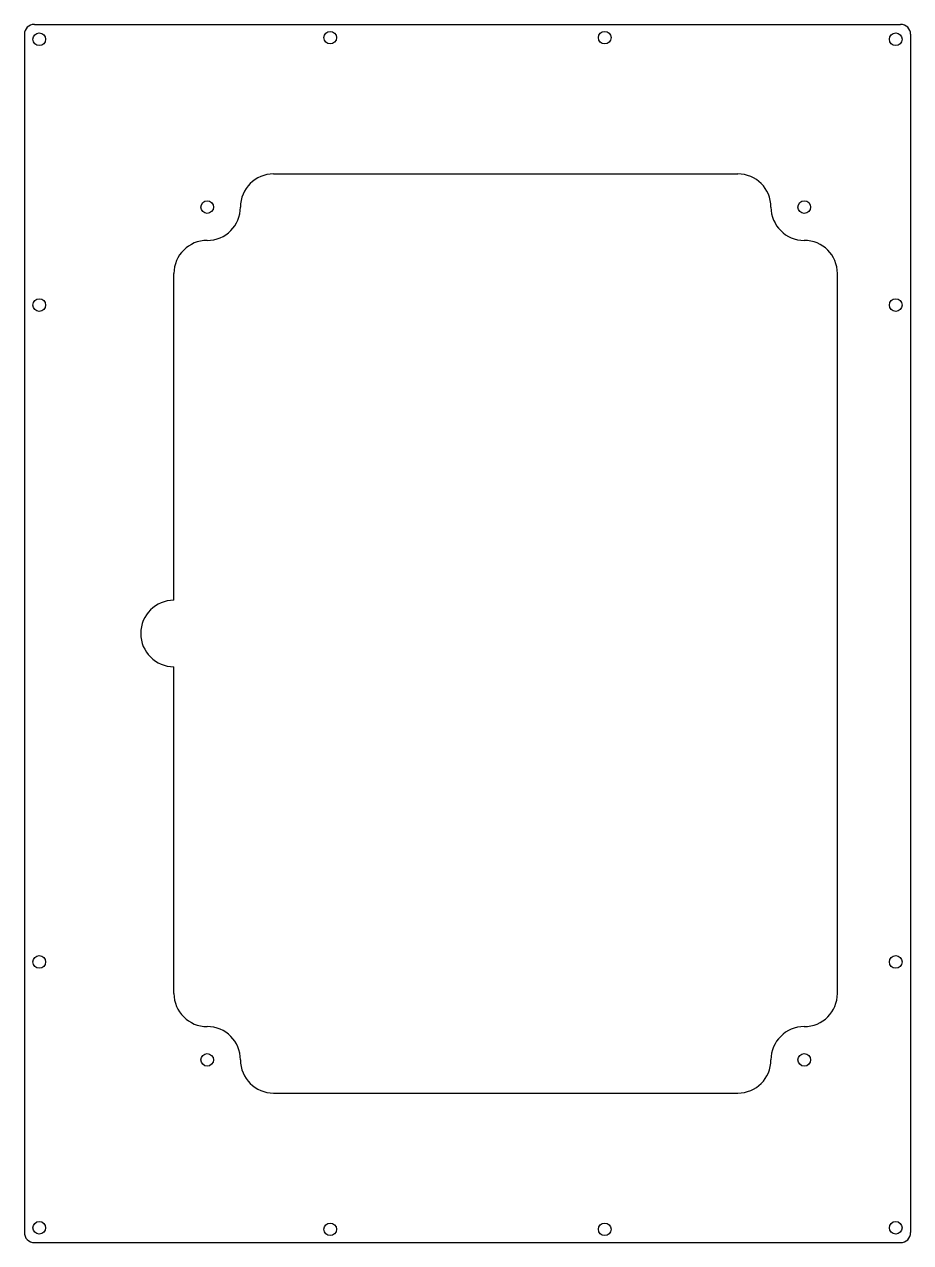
# Model space of a CAD drawing. Header units: millimetres. Extents: x -438 to -172, y -37 to 330.
import ezdxf

# ---------------------------------------------------------------- set-up
doc = ezdxf.new("R2010")
doc.units = ezdxf.units.MM

msp = doc.modelspace()

# ---------------------------------------------------------------- linework, layer by layer
at = {"color": 7, "linetype": 'Continuous'}
for p, q in [((-438.46, 326.57), (-438.46, -33.93)), ((-435.46, 329.57), (-174.86, 329.57)), ((-171.86, 326.57), (-171.86, -34.03)), ((-363.47, 284.57), (-223.85, 284.57)), ((-373.46, 274.58), (-373.46, 274.56)), ((-213.86, 274.58), (-213.86, 274.56)), ((-383.47, 264.57), (-383.45, 264.57)), ((-203.85, 264.57), (-203.87, 264.57)), ((-393.46, 156.27), (-393.46, 254.58)), ((-193.86, 37.96), (-193.86, 254.58)), ((-393.46, 37.96), (-393.46, 136.27)), ((-383.47, 27.97), (-383.45, 27.97)), ((-203.85, 27.97), (-203.87, 27.97)), ((-373.46, 17.96), (-373.46, 17.98)), ((-213.86, 17.96), (-213.86, 17.98)), ((-363.47, 7.97), (-223.85, 7.97)), ((-435.46, -37.03), (-174.86, -37.03))]:
    msp.add_line(p, q, dxfattribs=at)
for centre in [(-433.99, 325.1), (-346.46, 325.57), (-263.86, 325.57), (-176.32, 325.1), (-383.46, 274.57), (-203.86, 274.57), (-433.99, 245.1), (-176.32, 245.1), (-433.99, 47.43), (-176.32, 47.43), (-383.46, 17.97), (-203.86, 17.97), (-433.99, -32.57), (-346.46, -33.03), (-263.86, -33.03), (-176.32, -32.57)]:
    msp.add_circle(centre, 1.9, dxfattribs=at)
for centre, radius, start, end in [((-435.46, 326.57), 3, 90, 180), ((-174.86, 326.57), 3, 0, 90), ((-363.47, 274.58), 9.99, 90, 180), ((-223.85, 274.58), 9.99, 0, 90), ((-383.45, 274.56), 9.99, 270, 0), ((-203.87, 274.56), 9.99, 180, 270), ((-383.47, 254.58), 9.99, 90, 180), ((-203.85, 254.58), 9.99, 0, 90), ((-393.46, 146.27), 10, 90, 270), ((-383.47, 37.96), 9.99, 180, 270), ((-203.85, 37.96), 9.99, 270, 0), ((-383.45, 17.98), 9.99, 0, 90), ((-203.87, 17.98), 9.99, 90, 180), ((-363.47, 17.96), 9.99, 180, 270), ((-223.85, 17.96), 9.99, 270, 0), ((-435.46, -34.03), 3, 178.0898, 270), ((-174.86, -34.03), 3, 270, 0)]:
    msp.add_arc(centre, radius, start, end, dxfattribs=at)

doc.saveas('drawing.dxf')
